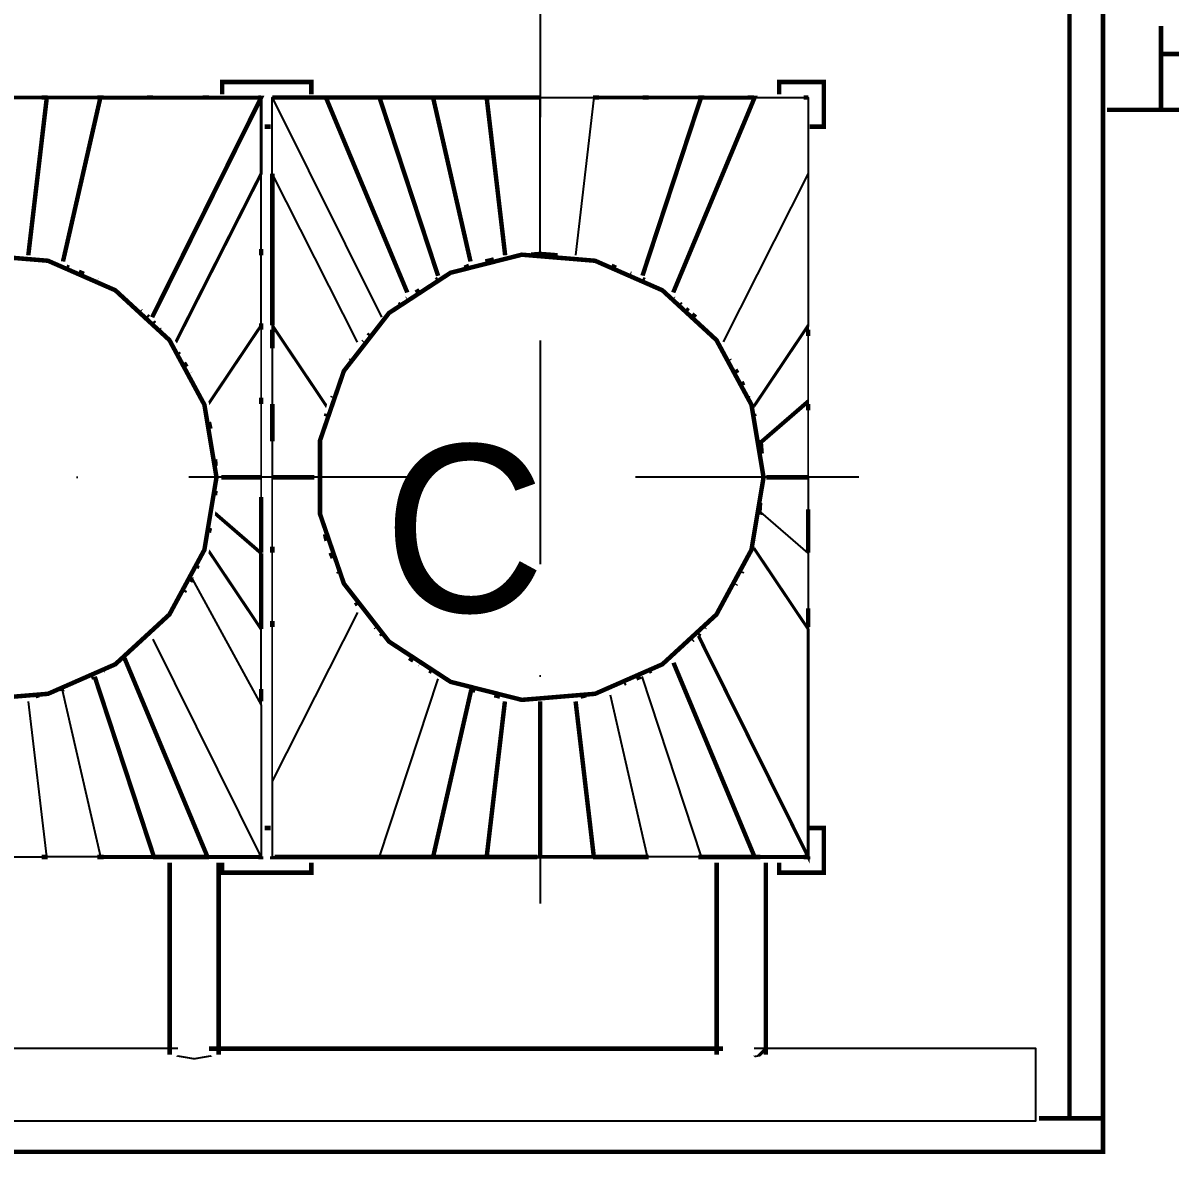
# Model space of a CAD drawing. Extents: x -57244 to 324435, y 15553 to 159369.
# Drawn here: x 132576 to 137713, y 113223 to 118287 of the extents above; entities that cross this region are included whole.
import ezdxf

# ---------------------------------------------------------------- set-up
doc = ezdxf.new("R2010")
doc.units = 0
doc.header["$LTSCALE"] = 2000
doc.header["$MEASUREMENT"] = 0
doc.linetypes.add('DASHDOT', pattern=[1, 0.5, -0.25, 0, -0.25])
doc.layers.add('BASE', color=253, linetype='CONTINUOUS')
doc.styles.add('TXT', font='TXT', dxfattribs={"height": 0.2})

msp = doc.modelspace()

# ---------------------------------------------------------------- linework, layer by layer
at = {"layer": 'BASE', "linetype": 'DASHDOT'}
for p, q in [((134892.8440535426, 134865.9937172001, 5658.999999999996), (134892.8440535426, 114344.8937172003, 5658.999999999996)), ((136319.1640535413, 116253.3537172005, 5658.999999999996), (128521.0640535384, 116253.3537172005, 5658.999999999996))]:
    msp.add_line(p, q, dxfattribs=at)
at = {"layer": 'BASE', "linetype": 'Continuous', "const_width": 20}
for points, elevation in [([(137262.8640535411, 113383.3537172003), (137412.8640535411, 113383.3537172003), (137412.8640535411, 135743.3537172003), (137262.8640535411, 135743.3537172003)], 1200), ([(137672.8640535411, 117898.3537172002), (137672.8640535411, 118148.3537172002), (138572.8640535411, 118148.3537172002), (138572.8640535411, 117898.3537172002)], 200), ([(132989.8040535412, 115416.1937172003), (132688.3440535412, 115283.9537172003), (132360.2840535412, 115256.7737172003), (132041.1640535412, 115337.5737172003), (131765.5640535412, 115517.6337172003), (131563.3840535411, 115777.4137172003), (131456.4840535411, 116088.7537172004), (131456.4840535411, 116417.9537172003), (131563.3840535411, 116729.2937172003), (131765.5640535412, 116989.0737172003), (132041.1640535412, 117169.1337172003), (132360.2840535412, 117249.9337172003), (132688.3440535412, 117222.7537172004), (132989.8040535412, 117090.5137172004), (133232.0040535411, 116867.5737172003), (133388.6640535412, 116578.0537172003), (133442.8640535412, 116253.3537172003), (133388.6640535412, 115928.6537172003), (133232.0040535411, 115639.1337172003)], 5659.000000000055), ([(135682.0040535411, 115639.1337172003), (135439.8040535412, 115416.1937172003), (135138.3440535411, 115283.9537172003), (134810.2840535412, 115256.7737172003), (134491.1640535412, 115337.5737172003), (134215.5640535412, 115517.6337172003), (134013.3840535411, 115777.4137172003), (133906.4840535411, 116088.7537172004), (133906.4840535411, 116417.9537172003), (134013.3840535411, 116729.2937172003), (134215.5640535412, 116989.0737172003), (134491.1640535412, 117169.1337172003), (134810.2840535412, 117249.9337172003), (135138.3440535411, 117222.7537172004), (135439.8040535412, 117090.5137172004), (135682.0040535411, 116867.5737172003), (135838.6640535412, 116578.0537172003), (135892.8640535411, 116253.3537172003), (135838.6640535412, 115928.6537172003)], 5659.000000000004)]:
    msp.add_lwpolyline(points, close=True, dxfattribs=dict(at, elevation=elevation))
for points, elevation in [([(137412.8640535412, 117885.3737172002), (137412.8640535412, 113383.3537172003), (137262.8640535412, 113383.3537172003), (137262.8640535412, 118273.7737172003)], -99.99999999951979), ([(137431.5440535412, 117898.3537172002), (137672.8640535411, 117898.3537172002), (137672.8640535411, 118273.7737172003)], 200), ([(137431.5440535412, 117898.3537172002), (137672.8640535411, 117898.3537172002), (137672.8640535411, 118273.7737172003)], -100), ([(137672.8640535411, 118148.3537172002), (137672.8640535411, 117898.3537172002)], 200.0200000000041), ([(133867.8640535411, 117968.5937172003), (133867.8640535411, 118023.3537172002), (133467.8640535411, 118023.3537172002), (133467.8640535411, 117968.5937172003)], -100), ([(133467.8640535411, 117968.5937172003), (133467.8640535411, 118023.3537172002), (133867.8640535411, 118023.3537172002), (133867.8640535411, 117968.5937172003)], 2808.999999999996), ([(135962.8640535411, 117968.5937172003), (135962.8640535411, 118023.3537172002), (136162.8640535411, 118023.3537172002), (136162.8640535411, 117823.3537172002), (136099.8640535411, 117823.3537172002)], 2808.999999999993), ([(132687.4440535412, 117953.3537172003), (132659.7040535412, 117953.3537172003)], 4558.999999999996), ([(132937.1240535411, 117953.3537172003), (132909.3840535411, 117953.3537172003)], 4558.999999999996), ([(133131.3240535412, 117953.3537172003), (133159.0840535412, 117953.3537172003)], 4558.999999999996), ([(133408.7640535411, 117953.3537172003), (133381.0240535412, 117953.3537172003)], 4558.999999999996), ([(133630.7040535412, 117953.3537172003), (133642.8640535411, 117953.3537172003)], 4558.999999999996), ([(133692.8640535411, 117953.3537172003), (134879.1640535412, 117953.3537172003)], 4558.999999999996), ([(134652.8640535411, 117953.3537172003), (134892.8640535411, 117953.3537172003)], 4558.999999999996), ([(135128.8440535412, 117953.3537172003), (135156.6040535411, 117953.3537172003)], 4558.999999999996), ([(135350.8040535412, 117953.3537172003), (135378.5440535412, 117953.3537172003)], 4558.999999999996), ([(135600.4840535411, 117953.3537172003), (135628.2240535411, 117953.3537172003)], 4558.999999999996), ([(135822.4440535412, 117953.3537172003), (135850.1840535412, 117953.3537172003)], 4558.999999999996), ([(136092.8640535411, 117953.3537172003), (136072.1240535411, 117953.3537172003)], 4558.999999999996), ([(133658.4640535411, 117823.3537172002), (133686.2040535412, 117823.3537172002)], -100), ([(133686.2040535412, 117823.3537172002), (133658.4640535411, 117823.3537172002)], 2808.999999999996), ([(133692.8640535411, 117613.3537172003), (133692.8640535411, 117273.3537172002), (133692.8640535411, 116933.3537172003)], 4559.000000000004), ([(133642.8640535411, 117247.2737172003), (133642.8640535411, 117275.0137172003)], 4558.999999999996), ([(134629.4640535412, 117204.1537172003), (134712.7040535412, 117225.2337172003)], 5058.999999999996), ([(134684.9640535412, 117228.6737172003), (134646.8240535412, 117219.5337172003)], 5058.999999999996), ([(134990.1440535459, 117235.0337172003), (134810.2840535459, 117249.9337172003), (134795.924053546, 117246.3137172003)], 5059.000000023781), ([(134851.4240535432, 117250.0937172003), (134892.8640535432, 117253.3537172003), (134970.1240535432, 117247.2737172003)], 5059.000000010212), ([(135101.1040535412, 117225.8337172003), (135138.3440535411, 117222.7537172004)], 5058.999999999996), ([(132715.1840535412, 117210.9737172003), (132688.3440535411, 117222.7537172004)], 5058.999999999996), ([(132853.9040535412, 117150.1337172004), (132742.9240535412, 117198.8137172003)], 5058.999999999996), ([(132782.3440535412, 117191.7737172004), (132770.6640535412, 117196.6137172004)], 5058.999999999996), ([(132849.3240535412, 117164.0337172003), (132826.1640535412, 117173.6337172003)], 5058.999999999996), ([(134546.2440535411, 117183.0737172003), (134601.7240535411, 117197.1337172003)], 5058.999999999996), ([(134573.9840535411, 117200.3137172003), (134553.3640535411, 117191.7737172004)], 5058.999999999996), ([(135232.3440535412, 117191.7737172004), (135212.0840535412, 117200.1737172003)], 5058.999999999996), ([(132881.6440535412, 117137.9537172003), (132989.8040535411, 117090.5137172004), (133030.4840535411, 117053.0737172003)], 5059.000000000007), ([(132909.9840535412, 117136.2937172003), (132909.3840535411, 117136.6737172003)], 5058.999999999996), ([(134490.7640535411, 117168.8737172002), (134407.5240535412, 117114.4937172004)], 5058.999999999996), ([(134425.7240535411, 117136.2937172003), (134435.2640535411, 117142.1537172003)], 5058.999999999996), ([(135295.3040535412, 117165.6937172003), (135299.3240535412, 117164.0337172003)], 5058.999999999996), ([(135350.8040535412, 117141.9337172003), (135359.9840535412, 117136.2937172003)], 5058.999999999996), ([(134241.0640535412, 117005.7337172002), (134379.7840535412, 117096.3537172003)], 5058.999999999996), ([(134352.0440535412, 117091.1537172003), (134335.1640535412, 117080.8137172003)], 5058.999999999996), ([(133048.1040535411, 117036.8537172003), (133060.6240535411, 117025.3137172003)], 5058.999999999996), ([(134261.7040535412, 117025.3137172003), (134268.8040535412, 117031.3937172003)], 5058.999999999996), ([(134296.5440535412, 117055.0937172003), (134294.1840535412, 117053.0737172003)], 5058.999999999996), ([(135491.5240535412, 117053.0737172003), (135489.5240535412, 117054.7737172003)], 5058.999999999996), ([(135524.0040535411, 117025.3137172003), (135517.2640535411, 117031.0737172003)], 5058.999999999996), ([(133075.8440535411, 117011.3137172003), (133211.3040535412, 116886.6137172004)], 5058.999999999996), ([(133106.4840535411, 116997.5737172003), (133103.5840535412, 117000.0537172003)], 5058.999999999996), ([(133138.9640535412, 116969.8337172003), (133131.3240535412, 116976.3537172003)], 5058.999999999996), ([(134215.5640535412, 116989.0737172003), (134228.5840535412, 116997.5737172003)], 5058.999999999996), ([(135545.0040535411, 117007.3937172003), (135556.4840535411, 116997.5737172003)], 5058.999999999996), ([(135572.7440535411, 116983.6937172003), (135588.9640535412, 116969.8337172003)], 5058.999999999996), ([(133165.6440535412, 116942.0937172003), (133159.0840535412, 116949.7737172003)], 5058.999999999996), ([(133189.3240535412, 116914.3537172003), (133186.8240535412, 116917.2937172003)], 5058.999999999996), ([(133642.8640535411, 116942.0937172003), (133642.8640535411, 116914.3537172003)], 4558.999999999996), ([(133692.8640535411, 116831.1137172004), (133692.8640535411, 116914.3537172003)], 4558.999999999996), ([(134130.0840535412, 116895.2737172003), (134122.6840535412, 116886.6137172004)], 5058.999999999996), ([(135682.0040535411, 116867.5737172003), (135683.7240535412, 116864.3737172002)], 5058.999999999996), ([(136092.8640535411, 116886.6137172004), (136092.8640535411, 116914.3537172003)], 4558.999999999996), ([(134102.3440535412, 116862.7937172003), (134098.9840535411, 116858.8537172003)], 5058.999999999996), ([(133270.0440535412, 116811.4537172003), (133275.0040535411, 116803.3737172004)], 5058.999999999996), ([(133297.7840535412, 116766.1937172003), (133309.0040535411, 116747.8937172003)], 5058.999999999996), ([(134046.8640535411, 116780.7937172003), (134043.7040535412, 116775.6337172004)], 5058.999999999996), ([(135836.8440535412, 116581.4337172003), (135716.7240535412, 116803.3737172004)], 5058.999999999996), ([(135742.0040535411, 116775.6337172004), (135739.2040535412, 116780.1937172003)], 5058.999999999996), ([(133325.5440535412, 116720.9137172003), (133326.0040535411, 116720.1537172003)], 5058.999999999996), ([(134013.3840535411, 116729.2937172003), (134010.2440535411, 116720.1537172003)], 5058.999999999996), ([(135776.0040535411, 116720.1537172003), (135766.9440535412, 116734.9337172003)], 5058.999999999996), ([(135801.5240535412, 116664.6537172003), (135794.6840535412, 116681.1737172003)], 5058.999999999996), ([(133642.8640535411, 116609.1737172003), (133642.8640535411, 116581.4337172003)], 4558.999999999996), ([(133961.1840535412, 116609.1737172003), (133963.6240535411, 116615.0737172003)], 5058.999999999996), ([(133962.6240535411, 116581.4337172003), (133981.6640535412, 116636.9137172003)], 5058.999999999996), ([(135822.4440535412, 116614.1937172003), (135824.5240535412, 116609.1737172003)], 5058.999999999996), ([(133692.8640535411, 116414.9737172003), (133692.8640535411, 116581.4337172003)], 4558.999999999996), ([(136092.8640535411, 116553.6937172003), (136092.8640535411, 116581.4337172003)], 4558.999999999996), ([(133935.8840535411, 116537.7337172003), (133933.0640535412, 116525.9337172003)], 5058.999999999996), ([(133953.0840535412, 116553.6937172003), (133934.0440535412, 116498.1937172003)], 5058.999999999996), ([(135852.0040535411, 116498.1937172003), (135842.7440535411, 116553.6937172003)], 5058.999999999996), ([(135850.1840535412, 116536.2337172003), (135852.6440535412, 116525.9337172003)], 5058.999999999996), ([(133415.9640535412, 116470.4537172003), (133408.7640535411, 116500.4537172003)], 5058.999999999996), ([(133906.4840535411, 116417.9537172003), (133908.1440535412, 116422.7537172004)], 5058.999999999996), ([(135879.7640535411, 116331.7337172003), (135861.2640535411, 116442.7137172003)], 5058.999999999996), ([(135884.5040535411, 116359.4737172003), (135880.5440535412, 116409.7737172003)], 5058.999999999996), ([(133436.5040535411, 116333.9137172003), (133438.8640535411, 116303.9937172004)], 5058.999999999996), ([(133438.1040535412, 116193.0137172003), (133436.5040535411, 116172.7937172003)], 5058.999999999996), ([(133642.8640535411, 116165.2737172003), (133642.8640535411, 115915.5937172003)], 4558.999999999996), ([(135880.5440535412, 116096.9137172003), (135877.9240535412, 116086.0537172003)], 5058.999999999996), ([(136092.8640535411, 115915.5937172003), (136092.8640535411, 116109.7937172003)], 4558.999999999996), ([(133408.7640535411, 116006.2537172004), (133413.6440535412, 116026.5537172003)], 5058.999999999996), ([(133935.8840535411, 115968.9737172003), (133928.7240535411, 115998.8137172003)], 5058.999999999996), ([(133692.8640535411, 115915.5937172003), (133692.8640535411, 115943.3337172003)], 4558.999999999996), ([(135850.1840535412, 115970.4737172003), (135850.3240535412, 115971.0737172003)], 5058.999999999996), ([(133642.8640535411, 115913.3537172003), (133642.8640535411, 115573.3537172002)], 4558.999999999996), ([(133953.7240535411, 115915.5937172003), (133963.6240535411, 115891.6337172004)], 5058.999999999996), ([(133359.0040535411, 115860.0937172003), (133353.2840535412, 115846.2537172002)], 5058.999999999996), ([(133325.5440535412, 115785.7937172003), (133333.8640535411, 115799.3737172004)], 5058.999999999996), ([(133991.3840535411, 115824.6537172003), (133988.1840535412, 115832.3537172002)], 5058.999999999996), ([(135794.6840535412, 115825.5337172003), (135797.5240535412, 115832.3537172002)], 5058.999999999996), ([(133303.0640535412, 115749.1337172003), (133297.7840535412, 115740.5137172004)], 5058.999999999996), ([(135770.0640535412, 115776.8737172002), (135766.9440535412, 115771.7737172003)], 5058.999999999996), ([(133642.8640535411, 115582.6737172003), (133642.8640535411, 115721.3937172003)], 4558.999999999996), ([(134074.6040535411, 115680.6537172003), (134066.6440535412, 115693.6337172003)], 5058.999999999996), ([(136092.8640535411, 115582.6737172003), (136092.8640535411, 115665.8937172003)], 4558.999999999996), ([(133692.8640535411, 115610.4137172003), (133692.8640535411, 115582.6737172003)], 4558.999999999996), ([(134154.6440535412, 115582.6737172003), (134157.8440535412, 115578.9337172003)], 5058.999999999996), ([(135631.0640535412, 115582.6737172003), (135628.2240535411, 115579.3537172003)], 5058.999999999996), ([(134185.5840535412, 115546.4537172003), (134178.3440535412, 115554.9337172003)], 5058.999999999996), ([(135600.4840535411, 115546.8737172002), (135607.3640535411, 115554.9337172003)], 5058.999999999996), ([(134268.8040535412, 115482.8537172003), (134215.5640535412, 115517.6337172003)], 5058.999999999996), ([(134241.0640535412, 115499.0137172004), (134240.5640535412, 115499.4337172003)], 5058.999999999996), ([(135545.0040535411, 115499.3137172003), (135545.1440535412, 115499.4337172003)], 5058.999999999996), ([(135572.7440535411, 115523.0137172003), (135577.6240535411, 115527.1737172003)], 5058.999999999996), ([(132853.9040535325, 115356.5737172003), (132989.8040535326, 115416.1937172003), (133048.1040535326, 115469.8537172002)], 5058.999999957443), ([(133030.0040535411, 115443.9537172003), (133020.3640535411, 115438.0537172003)], 5058.999999999996), ([(134435.2640535411, 115374.0937172003), (134296.5440535412, 115464.7137172003)], 5058.999999999996), ([(134324.3040535412, 115432.5737172003), (134305.7040535412, 115443.9537172003)], 5058.999999999996), ([(132937.1240535411, 115387.0337172003), (132939.4440535412, 115388.4737172003)], 5058.999999999996), ([(134352.0440535412, 115415.5537172003), (134350.9840535411, 115416.2137172003)], 5058.999999999996), ([(134407.5240535412, 115381.5537172003), (134396.2640535411, 115388.4737172003)], 5058.999999999996), ([(135378.5440535412, 115381.7737172003), (135389.4440535412, 115388.4737172003)], 5058.999999999996), ([(132881.6440535412, 115356.0537172003), (132892.9040535412, 115360.7137172003)], 5058.999999999996), ([(134463.0040535411, 115355.9737172003), (134455.7440535411, 115360.7137172003)], 5058.999999999996), ([(134509.3240535412, 115332.9737172003), (134491.1640535412, 115337.5737172003), (134490.7640535411, 115337.8337172003)], 5059.000000000004), ([(135267.5640535412, 115329.5137172003), (135275.9240535412, 115332.9737172003)], 5058.999999999996), ([(135323.0640535412, 115352.4937172002), (135342.9040535412, 115360.7137172003)], 5058.999999999996), ([(132631.9440535412, 115273.5137172004), (132648.5040535411, 115277.4937172002)], 5058.999999999996), ([(132770.6640535412, 115320.0737172003), (132688.3440535411, 115283.9537172003)], 5058.999999999996), ([(132751.8640535411, 115302.3137172003), (132758.9440535412, 115305.2337172002)], 5058.999999999996), ([(133642.8640535411, 115249.7537172002), (133642.8640535411, 115305.2337172002)], 4558.999999999996), ([(134629.4640535412, 115302.5537172003), (134573.9840535411, 115316.6137172002)], 5058.999999999996), ([(134576.7640535411, 115305.2337172002), (134583.8440535411, 115302.3137172003), (134601.7240535411, 115298.0137172003)], 5059.000000000004), ([(134684.9640535412, 115288.4937172004), (134740.4440535412, 115274.4537172003)], 5058.999999999996), ([(134687.2040535412, 115277.4937172002), (134712.7040535412, 115271.3737172004)], 5058.999999999996), ([(135098.5040535411, 115277.4937172002), (135073.3640535411, 115271.4537172003)], 5058.999999999996), ([(134810.2840535412, 115256.7737172003), (134795.9240535412, 115260.3937172003)], 5058.999999999996), ([(133658.4640535411, 114683.3537172003), (133686.2040535412, 114683.3537172003)], -100), ([(133686.2040535412, 114683.3537172003), (133658.4640535411, 114683.3537172003)], 2808.999999999996), ([(136099.8640535411, 114683.3537172003), (136162.8640535411, 114683.3537172003), (136162.8640535411, 114483.3537172003), (135962.8640535411, 114483.3537172003), (135962.8640535411, 114528.4137172003)], 2808.999999999993), ([(135962.8640535411, 114528.4137172003), (135962.8640535411, 114483.3537172003), (136162.8640535411, 114483.3537172003), (136162.8640535411, 114683.3537172003), (136099.8640535411, 114683.3537172003)], -100), ([(132687.4440535412, 114553.3537172003), (132659.7040535412, 114553.3537172003)], 4558.999999999996), ([(132909.3840535411, 114553.3537172003), (132937.1240535411, 114553.3537172003)], 4558.999999999996), ([(133186.8240535412, 114553.3537172003), (133159.0840535412, 114553.3537172003)], 4558.999999999996), ([(133402.8640535411, 114553.3537172003), (133162.8640535411, 114553.3537172003)], 4558.999999999996), ([(133381.0240535412, 114553.3537172003), (133408.7640535411, 114553.3537172003)], 4558.999999999996), ([(133630.7040535412, 114553.3537172003), (133642.8640535411, 114553.3537172003), (133642.8640535411, 114556.1737172003)], 4559.000000000004), ([(134879.1640535412, 114553.3537172003), (133692.8640535411, 114553.3537172003), (133692.8640535411, 114556.1737172003)], 4559.000000000004), ([(135128.8440535412, 114553.3537172003), (135156.6040535411, 114553.3537172003)], 4558.999999999996), ([(135132.8640535411, 114553.3537172003), (135372.8640535411, 114553.3537172003)], 4558.999999999996), ([(135378.5440535412, 114553.3537172003), (135350.8040535412, 114553.3537172003)], 4558.999999999996), ([(135628.2240535411, 114553.3537172003), (135600.4840535411, 114553.3537172003)], 4558.999999999996), ([(135852.8640535411, 114553.3537172003), (135612.8640535411, 114553.3537172003)], 4558.999999999996), ([(135877.9240535412, 114553.3537172003), (135850.1840535412, 114553.3537172003)], 4558.999999999996), ([(136072.1240535411, 114553.3537172003), (136092.8640535411, 114553.3537172003), (136092.8640535411, 114556.1737172003)], 4559.000000000004), ([(133232.8640535411, 113668.3737172002), (133232.8640535411, 114528.4137172003)], 4258.999999999996), ([(133452.8640535411, 113668.3737172002), (133452.8640535411, 114528.4137172003)], 4258.999999999996), ([(133867.8640535411, 114528.4137172003), (133867.8640535411, 114483.3537172003), (133467.8640535411, 114483.3537172003), (133467.8640535411, 114528.4137172003)], -100), ([(133467.8640535411, 114528.4137172003), (133467.8640535411, 114483.3537172003), (133867.8640535411, 114483.3537172003), (133867.8640535411, 114528.4137172003)], 2808.999999999996), ([(135682.8640535411, 113668.3737172002), (135682.8640535411, 114528.4137172003)], 4258.999999999996), ([(135902.8640535411, 113668.3737172002), (135902.8640535411, 114528.4137172003)], 4258.999999999996), ([(133408.7640535411, 113695.3537172003), (135711.4640535412, 113695.3537172003)], 4258.999999999996), ([(137126.3640535411, 113383.3537172003), (137412.8640535411, 113383.3537172003), (137412.8640535411, 113233.3537172003), (127472.8640535411, 113233.3537172003), (127472.8640535411, 113383.3537172003), (131411.2440535411, 113383.3537172003)], -100), ([(132299.0240535412, 113383.3537172003), (127472.8640535411, 113383.3537172003), (127472.8640535411, 113233.3537172003), (137412.8640535411, 113233.3537172003), (137412.8640535411, 113383.3537172003), (137126.3640535411, 113383.3537172003)], 1200.000000000007)]:
    msp.add_lwpolyline(points, dxfattribs=dict(at, elevation=elevation))
at = {"layer": 'BASE', "linetype": 'Continuous', "extrusion": (0, 0.574538568771357, 0.81847750915597), "const_width": 20, "elevation": 71500.18999070436}
msp.add_lwpolyline([(-132600.0240535412, -93060.17091612867), (-132682.8640535411, -93922.84581201924), (-132442.8640535411, -93922.84581201924)], dxfattribs=at)
at = {"layer": 'BASE', "linetype": 'Continuous', "extrusion": (0, 0.5552545464608165, 0.831680460654567), "const_width": 20, "elevation": 69285.7671419007}
msp.add_lwpolyline([(-132755.3240535412, -94685.76001491834), (-132922.8640535411, -95568.09407795774), (-132682.8640535411, -95568.09407795774)], dxfattribs=at)
at = {"layer": 'BASE', "linetype": 'Continuous', "extrusion": (-0.9499631992713706, 0.3123618415077337, 0), "const_width": 20, "elevation": -89655.69358132323}
msp.add_lwpolyline([(-152815.4473533951, 5046.839999999875), (-153646.3426981889, 4558.999999999874)], dxfattribs=at)
at = {"layer": 'BASE', "linetype": 'Continuous', "extrusion": (0, 0.4497690070453585, 0.8931449156220016), "const_width": 20, "elevation": 57123.61044937617}
msp.add_lwpolyline([(-133154.6040535411, -102197.7537687397), (-133642.8640535411, -103298.9412499618), (-133402.8640535411, -103298.9412499618), (-133162.8640535411, -103298.9412499618), (-132922.8640535411, -103298.9412499618)], dxfattribs=at)
at = {"layer": 'BASE', "linetype": 'Continuous', "extrusion": (-0.9227154628529138, 0.3854817435523158, 0), "const_width": 20, "elevation": -77624.0210023182}
msp.add_lwpolyline([(-159316.1300453348, 5048.659999999891), (-160261.7520004524, 4558.999999999886)], dxfattribs=at)
at = {"layer": 'BASE', "linetype": 'Continuous', "extrusion": (0, 0.4893926279921262, 0.8720635617126543), "const_width": 20, "elevation": 61701.23953399359}
for points in [[(-133692.8640535411, -100631.6807675583), (-133932.8640535411, -100631.6807675583), (-134297.3640535411, -99631.13443319901)], [(-135612.8640535411, -100631.6807675583), (-135852.8640535411, -100631.6807675583), (-135488.3440535411, -99631.13443319901)]]:
    msp.add_lwpolyline(points, dxfattribs=at)
at = {"layer": 'BASE', "linetype": 'Continuous', "extrusion": (0, 0.5257556346219405, 0.8506356521233288), "const_width": 20, "elevation": 65892.68827740314}
msp.add_lwpolyline([(-133932.8640535411, -97938.40802112306), (-134172.8640535411, -97938.40802112306), (-134435.2640535411, -97000.21550825582)], dxfattribs=at)
at = {"layer": 'BASE', "linetype": 'Continuous', "extrusion": (0, 0.5552545464608178, 0.8316804606545662), "const_width": 20, "elevation": 69285.76714190078}
msp.add_lwpolyline([(-134172.8640535411, -95568.09407795726), (-134412.8640535411, -95568.09407795726), (-134580.3840535411, -94685.76001491767)], dxfattribs=at)
at = {"layer": 'BASE', "linetype": 'Continuous', "extrusion": (0, 0.5745385687713596, 0.8184775091559681), "const_width": 20, "elevation": 71500.18999070425}
msp.add_lwpolyline([(-134412.8640535411, -93922.84581201864), (-134652.8640535411, -93922.84581201864), (-134735.6840535412, -93060.17091612771)], dxfattribs=at)
at = {"layer": 'BASE', "linetype": 'Continuous', "extrusion": (0, 0.5257459960725067, 0.8506416093830164), "const_width": 20, "elevation": 65891.57853731968}
msp.add_lwpolyline([(-135132.8640535411, -97939.1546420295), (-135372.8640535411, -97939.1546420295), (-135612.8640535411, -97939.1546420295), (-135350.8040535412, -97002.23832943804)], dxfattribs=at)
at = {"layer": 'BASE', "linetype": 'Continuous', "extrusion": (0.974913391562922, -0.2225845433790968, 0), "const_width": 20, "elevation": 105722.2246428486}
msp.add_lwpolyline([(145126.2112499363, 4558.999999999947), (144373.5084905417, 5048.919999999949)], dxfattribs=at)
at = {"layer": 'BASE', "linetype": 'Continuous', "extrusion": (0.8956985458387182, -0.4446617984293295, 0), "const_width": 20, "elevation": 69448.83003712204}
msp.add_lwpolyline([(166165.9450847424, 4558.999999999953), (165067.8970812379, 5054.279999999955)], dxfattribs=at)
at = {"layer": 'BASE', "linetype": 'Continuous', "extrusion": (0.7877519676142206, 0, 0.6159925628771213), "const_width": 20, "elevation": 108085.7392099339}
msp.add_lwpolyline([(116858.8537172003, -78111.479293098), (117613.3537172003, -78731.64911822666), (117953.3537172003, -78731.64911822666)], dxfattribs=at)
at = {"layer": 'BASE', "linetype": 'Continuous', "extrusion": (0.8951723031117564, 0, 0.4457202572708516), "const_width": 20, "elevation": 121665.4290621581}
msp.add_lwpolyline([(116584.5137172003, -54961.0238962136), (116933.3537172003, -55486.24121847167), (117273.3537172002, -55486.24121847167), (117613.3537172003, -55486.24121847167)], dxfattribs=at)
at = {"layer": 'BASE', "linetype": 'Continuous', "extrusion": (0.8951752819650143, 0, 0.4457142745738094), "const_width": 20, "elevation": 123858.979330337}
msp.add_lwpolyline([(116571.7137172003, -56032.95369323436), (116933.3537172003, -56577.42806581774), (117273.3537172002, -56577.42806581774), (117613.3537172003, -56577.42806581774)], dxfattribs=at)
at = {"layer": 'BASE', "linetype": 'Continuous', "extrusion": (0.8777123917519463, -0.4791878101173674, 0), "const_width": 20, "elevation": 61104.03629614921}
msp.add_lwpolyline([(166972.3071435265, 4558.999999999947), (166342.0323459973, 5047.699999999948)], dxfattribs=at)
at = {"layer": 'BASE', "linetype": 'Continuous', "extrusion": (-0.8777237560200727, -0.4791669939781081, 0), "const_width": 20, "elevation": -173538.923164558}
msp.add_lwpolyline([(-38249.40288556363, 5042.059999999918), (-38872.40072087268, 4558.999999999915)], dxfattribs=at)
at = {"layer": 'BASE', "linetype": 'Continuous', "extrusion": (-0.8777123917519463, 0.4791878101173674, 0), "const_width": 20, "elevation": -63254.43165594157}
msp.add_lwpolyline([(-167516.0424807851, 5047.699999999948), (-168146.3172783139, 4558.999999999947)], dxfattribs=at)
at = {"layer": 'BASE', "linetype": 'Continuous', "extrusion": (0.9284680864595463, 0, 0.3714121866957903), "const_width": 20, "elevation": 125776.4024159109}
msp.add_lwpolyline([(116253.3537172003, -44922.78115349152), (116253.3537172003, -45403.70236824497), (116593.3537172003, -45403.70236824497), (116933.3537172003, -45403.70236824497)], dxfattribs=at)
at = {"layer": 'BASE', "linetype": 'Continuous', "extrusion": (-0.8951960991160454, 0, 0.4456724628327577), "const_width": 20, "elevation": -117649.5096223274}
msp.add_lwpolyline([(-116571.1737172003, 64209.71534751703), (-116933.3537172003, 63664.42700177685), (-116593.3537172003, 63664.42700177685), (-116253.3537172003, 63664.42700177685)], dxfattribs=at)
at = {"layer": 'BASE', "linetype": 'Continuous', "extrusion": (0.928471217687486, 0, 0.3714043590561603), "const_width": 20, "elevation": 128051.5396793065}
msp.add_lwpolyline([(116933.3537172003, -46312.58266448561), (116593.3537172003, -46312.58266448561), (116253.3537172003, -46312.58266448561), (116253.3537172003, -45808.54980801691)], dxfattribs=at)
at = {"layer": 'BASE', "linetype": 'Continuous', "extrusion": (0.6539977459842522, -0.7564964958593777, 0), "const_width": 20, "elevation": -800.3316696591646}
msp.add_lwpolyline([(177352.1488809087, 4558.999999999924), (177079.3650661394, 5044.939999999922)], dxfattribs=at)
at = {"layer": 'BASE', "linetype": 'Continuous', "extrusion": (0.6540671130678852, 0.7564365218595955, 0), "const_width": 20, "elevation": 175639.5765870618}
msp.add_lwpolyline([(-24870.28681339638, 4558.999999999953), (-25118.21244176097, 5000.679999999953)], dxfattribs=at)
at = {"layer": 'BASE', "linetype": 'Continuous', "extrusion": (0.8699880785266713, 0.2095008056737175, 0.4463520534774471), "const_width": 20, "elevation": 144860.48985089}
msp.add_lwpolyline([(81373.90685745332, -66602.53824708833), (81362.7158432008, -66602.53824708833), (81491.48629845034, -67161.28646288397)], dxfattribs=at)
at = {"layer": 'BASE', "linetype": 'Continuous', "extrusion": (-0.9284848846671674, 0, 0.3713701912439892), "const_width": 20, "elevation": -122438.7267596948}
msp.add_lwpolyline([(-114893.3537172003, 53882.50708071805), (-115233.3537172003, 53882.50708071805), (-115573.3537172002, 53882.50708071805), (-115913.3537172003, 53882.50708071805), (-116253.3537172003, 53882.50708071805), (-116253.3537172003, 54387.50183910665)], dxfattribs=at)
at = {"layer": 'BASE', "linetype": 'Continuous', "extrusion": (0.9204430455575155, 0, 0.390876706756498), "const_width": 20, "elevation": 124792.6517125732}
msp.add_lwpolyline([(116091.7537172002, -47513.64132729334), (115913.3537172003, -48041.5827380578), (116253.3537172003, -48041.5827380578)], dxfattribs=at)
at = {"layer": 'BASE', "linetype": 'Continuous', "extrusion": (-0.6540739977540102, 0.756430568831064, 0), "const_width": 20, "elevation": 235.3780247350514}
msp.add_lwpolyline([(-176945.2798635579, 4558.999999999996), (-177203.2017509579, 5018.5)], dxfattribs=at)
at = {"layer": 'BASE', "linetype": 'Continuous', "extrusion": (0.8951723031117576, 0, 0.445720257270849), "const_width": 20, "elevation": 121665.4290621582}
msp.add_lwpolyline([(115922.1937172003, -54961.02389621302), (115573.3537172002, -55486.24121847124), (115233.3537172003, -55486.24121847124)], dxfattribs=at)
at = {"layer": 'BASE', "linetype": 'Continuous', "extrusion": (0.8303887425336012, -0.5571844723908456, 0), "const_width": 20, "elevation": 46621.37115377703}
msp.add_lwpolyline([(170898.5569489633, 5047.139999999874), (170462.399783712, 4558.999999999874)], dxfattribs=at)
at = {"layer": 'BASE', "linetype": 'Continuous', "extrusion": (0.8951752819650106, 0, 0.4457142745738167), "const_width": 20, "elevation": 123858.9793303366}
msp.add_lwpolyline([(115913.3537172003, -56577.42806581859), (115573.3537172002, -56577.42806581859), (115934.9937172004, -56032.95369323528)], dxfattribs=at)
at = {"layer": 'BASE', "linetype": 'Continuous', "extrusion": (0.8777237560200727, -0.4791669939781081, 0), "const_width": 20, "elevation": 62129.38308346832}
msp.add_lwpolyline([(165827.2576636198, 5042.059999999918), (165204.2598283107, 4558.999999999915)], dxfattribs=at)
at = {"layer": 'BASE', "linetype": 'Continuous', "extrusion": (0.8777100302088885, 0.4791921356519872, 0), "const_width": 20, "elevation": 174668.9886857347}
msp.add_lwpolyline([(36549.09582049127, 5041.47999999992), (35926.84019938405, 4558.999999999915)], dxfattribs=at)
at = {"layer": 'BASE', "linetype": 'Continuous', "extrusion": (-0.8921542250149772, -0.4517309362750417, 0), "const_width": 20, "elevation": -171130.9280549207}
msp.add_lwpolyline([(-42131.97483955693, 4558.999999999874), (-42966.8080770363, 5041.259999999877)], dxfattribs=at)
at = {"layer": 'BASE', "linetype": 'Continuous', "extrusion": (-0.8921559497417647, -0.4517275299783819, 0), "const_width": 20, "elevation": -173316.5492683677}
msp.add_lwpolyline([(-41025.89577799571, 4558.999999999996), (-41870.21004863185, 5046.739999999998)], dxfattribs=at)
at = {"layer": 'BASE', "linetype": 'Continuous', "extrusion": (0.8957049798205856, -0.4446488379885913, 0), "const_width": 20, "elevation": 68813.34848118428}
msp.add_lwpolyline([(163160.4964245448, 5058.839999999947), (162052.38602842, 4558.999999999947)], dxfattribs=at)
at = {"layer": 'BASE', "linetype": 'Continuous', "extrusion": (0.7121361417570308, 0, 0.7020413916596444), "const_width": 20, "elevation": 100117.2538323292}
msp.add_lwpolyline([(115573.3537172002, -92296.19500482467), (115233.3537172003, -92296.19500482467), (114893.3537172003, -92296.19500482467), (114553.3537172003, -92296.19500482467), (115545.1737172003, -91594.84034703724)], dxfattribs=at)
at = {"layer": 'BASE', "linetype": 'Continuous', "extrusion": (0, -0.4893962943860061, 0.8720615041619746), "const_width": 20, "elevation": -52086.25842121282}
msp.add_lwpolyline([(133642.8640535411, 102128.7276555263), (133402.8640535411, 102128.7276555263), (133030.8040535412, 103149.985899067)], dxfattribs=at)
at = {"layer": 'BASE', "linetype": 'Continuous', "extrusion": (-0.9227246404933793, 0.3854597745892094, 0), "const_width": 20, "elevation": -79427.44393178265}
msp.add_lwpolyline([(-157326.9337141807, 4558.999999999874), (-158292.1187335422, 5058.799999999874)], dxfattribs=at)
at = {"layer": 'BASE', "linetype": 'Continuous', "extrusion": (0, -0.4893945751177883, 0.8720624690039583), "const_width": 20, "elevation": -52086.057074558}
msp.add_lwpolyline([(135489.5240535412, 103126.1442180333), (135852.8640535411, 102128.8303432676), (136092.8640535411, 102128.8303432676)], dxfattribs=at)
at = {"layer": 'BASE', "linetype": 'Continuous', "extrusion": (0, -0.5257494696240387, 0.8506394625163131), "const_width": 20, "elevation": -56348.29965086102}
msp.add_lwpolyline([(132897.3840535411, 100789.6163292558), (133162.8640535411, 99840.49506745632), (132922.8640535411, 99840.49506745632)], dxfattribs=at)
at = {"layer": 'BASE', "linetype": 'Continuous', "extrusion": (0, -0.5552331061862336, 0.831694774418348), "const_width": 20, "elevation": -59812.1179318786}
msp.add_lwpolyline([(134583.8440535411, 98705.25608113715), (134412.8640535411, 97804.73340979572), (134172.8640535411, 97804.73340979572)], dxfattribs=at)
at = {"layer": 'BASE', "linetype": 'Continuous', "extrusion": (0, -0.574534611541151, 0.8184802869594714), "const_width": 20, "elevation": -62083.4149503997}
for points in [[(134412.8640535411, 96378.96511664017), (134652.8640535411, 96378.96511664017), (134734.5640535412, 97229.81028798463)], [(134892.8640535411, 96378.96511664017), (135132.8640535411, 96378.96511664017), (135051.1440535412, 97229.81028798463)]]:
    msp.add_lwpolyline(points, dxfattribs=at)
at = {"layer": 'BASE', "linetype": 'Continuous', "extrusion": (0, -0.5812470362109529, 0.8137271550685669), "const_width": 20, "elevation": -62874.01523619064}
msp.add_lwpolyline([(134652.8640535411, 95865.07986194699), (134892.8640535411, 95865.07986194699), (134892.8640535411, 96720.89497842953)], dxfattribs=at)
at = {"layer": 'BASE', "linetype": 'Continuous', "extrusion": (-0.7073689152767813, -0.7068445498836006, 0), "const_width": 20, "elevation": -174609.7276468637}
msp.add_lwpolyline([(13788.50613308138, 4324.16), (13750.36479068246, 4259.019999999997)], dxfattribs=at)
at = {"layer": 'BASE', "linetype": 'Continuous', "extrusion": (-0.7071067811866593, 0.7071067811864358, 0), "const_width": 20, "elevation": -13970.66953821749}
msp.add_lwpolyline([(-174722.0252619457, 4324.16), (-174760.1807438586, 4259.019999999997)], dxfattribs=at)
at = {"layer": 'BASE', "linetype": 'Continuous', "extrusion": (0.707106781186618, 0.7071067811864772, 0), "const_width": 20, "elevation": 176337.0288659091}
msp.add_lwpolyline([(-15547.51766021822, 4259.019999999997), (-15587.96416810206, 4328.100000000002)], dxfattribs=at)
at = {"layer": 'BASE', "linetype": 'Continuous', "extrusion": (0.0001969317291547332, 0.9238750943644335, 0.3826940961538382), "const_width": 20, "elevation": 106696.9710396924}
msp.add_lwpolyline([(-135878.6258478864, -39586.82324764572), (-135846.4127165817, -39502.61273184425), (-135825.9534631009, -39493.45565004905)], dxfattribs=at)
at = {"layer": 'BASE', "linetype": 'Continuous', "extrusion": (0, 0.9238559636064285, 0.3827403277796024), "const_width": 20, "elevation": 106668.2398351516}
msp.add_lwpolyline([(-133420.6440535412, -39496.86803529041), (-133342.8640535411, -39462.01411728971), (-133265.0640535412, -39496.86803529041)], dxfattribs=at)
at = {"layer": 'BASE', "linetype": 'Continuous', "extrusion": (-0.1690032335588621, 0.985615496553625, 0), "const_width": 20, "elevation": 89065.57255960235}
msp.add_lwpolyline([(-153048.5816653132, 4368.259999999926), (-153076.7468068893, 4356.779999999922)], dxfattribs=at)
at = {"layer": 'BASE', "linetype": 'Continuous'}
for points in [[(134074.8640535384, 116858.8537172005, 5047.539999999997), (133692.8640535436, 117613.3537172002, 4558.999999999996), (133692.8640535436, 117953.3537172005, 4558.999999999996), (134181.1040535438, 116969.8337172003, 5054.279999999999)], [(134892.8640535436, 117253.3537172005, 5058.999999999996), (134892.8640535436, 117953.3537172005, 4558.999999999996), (135132.8640535401, 117953.3537172005, 4558.999999999996), (135050.0240535402, 117247.2737172005, 5054.639999999999)], [(135852.8640535412, 117953.3537172005, 4558.999999999996), (136092.8640535436, 117953.3537172005, 4558.999999999996), (136092.8640535436, 117613.3537172002, 4558.999999999996), (135711.4640535423, 116860.0937172004, 5046.739999999998)], [(136092.8640535436, 116253.3537172005, 4558.999999999996), (136092.8640535436, 115913.3537172002, 4558.999999999996), (135880.5440535405, 116096.9137172002, 5058.999999999996), (135883.7240535402, 116137.5337172003, 5058.999999999996)], [(133336.0240535388, 115804.6137172002, 5058.999999999996), (133333.864053541, 115799.3737172002, 5058.999999999996), (133642.8640535436, 115233.3537172003, 4558.999999999996), (133642.8640535436, 114893.3537172002, 4558.999999999996), (133642.8640535436, 114553.3537172005, 4558.999999999996), (133159.0840535398, 115527.8737172001, 5049.759999999998)], [(134074.6040535436, 115647.3337172004, 5047.199999999997), (133692.8640535436, 114893.3537172002, 4558.999999999996), (133692.8640535436, 114553.3537172005, 4558.999999999996), (133932.8640535401, 114553.3537172005, 4558.999999999996), (134172.8640535424, 114553.3537172005, 4558.999999999996), (134435.2640535435, 115351.4137172003, 5052.260000000002)], [(135347.3840535429, 115360.7137172004, 5058), (135612.8640535389, 114553.3537172005, 4558.999999999996), (135372.8640535424, 114553.3537172005, 4558.999999999996), (135207.5240535414, 115277.4937172004, 5042.439999999999)], [(132742.9240535406, 115300.1537172002, 5058.999999999996), (132751.8640535403, 115302.3137172002, 5058.999999999996), (132922.8640535424, 114553.3537172005, 4558.999999999996), (132682.8640535401, 114553.3537172005, 4558.999999999996)], [(132442.8640535436, 115249.7537172004, 5056.439999999999), (132442.8640535436, 114553.3537172005, 4558.999999999996), (132682.8640535401, 114553.3537172005, 4558.999999999996), (132601.144053541, 115249.7537172004, 5047.839999999997)], [(133270.0440535423, 113695.3537172002, 4258.999999999996), (132412.8640535389, 113695.3537172002, 4258.999999999996), (132412.8640535389, 113647.9137172003, 4373.559999999998), (132412.8640535389, 113533.3537172003, 4420.999999999996), (132412.8640535389, 113418.7937172004, 4373.559999999998), (132412.8640535389, 113371.3537172005, 4258.999999999996), (137112.8640535389, 113371.3537172005, 4258.999999999996), (137112.8640535389, 113418.7937172004, 4373.559999999998), (137112.8640535389, 113533.3537172003, 4420.999999999996), (137112.8640535389, 113647.9137172003, 4373.559999999998), (137112.8640535389, 113695.3537172002, 4258.999999999996), (135850.184053542, 113695.3537172002, 4258.999999999996)]]:
    msp.add_polyline3d(points, dxfattribs=at)

# ---------------------------------------------------------------- texts
at = {"layer": 'BASE', "color": 7, "linetype": 'Continuous', "style": 'TXT'}
msp.add_text('C', height=750, dxfattribs=at).set_placement((134190.524053543, 115649.4537172003, 33950))

doc.saveas('drawing.dxf')
